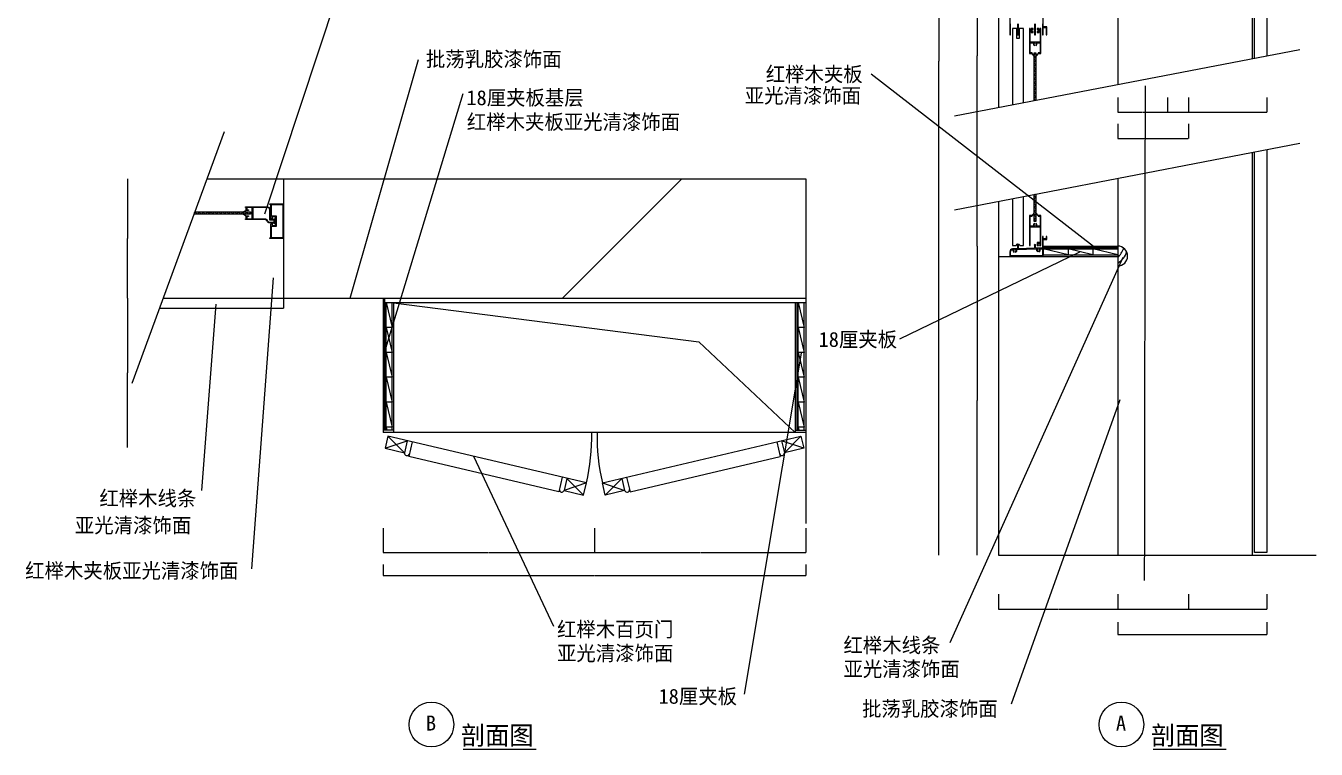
# Model space of a CAD drawing. Header units: metres. Extents: x 99 to 7160, y 560 to 9403.
# Drawn here: x 99 to 7018, y 560 to 4437 of the extents above; entities that cross this region are included whole.
import ezdxf

# ---------------------------------------------------------------- set-up
doc = ezdxf.new("R2010")
doc.units = ezdxf.units.M
for name, color, linetype in [('2', 2, 'Continuous'), ('3', 3, 'Continuous'), ('4', 4, 'Continuous'), ('7', 7, 'Continuous'), ('BH', 3, 'Continuous'), ('DIM', 3, 'Continuous'), ('TEXT', 3, 'Continuous')]:
    doc.layers.add(name, color=color, linetype=linetype)
doc.dimstyles.get("Standard").update_dxf_attribs({"dimtxt": 2.5, "dimasz": 2.5, "dimexe": 1.25, "dimexo": 0.625, "dimtad": 1, "dimcen": 2.5, "dimazin": 3, "dimtfac": 1, "dimtmove": 0, "dimatfit": 3})

# ---------------------------------------------------------------- blocks, each defined once
blk = doc.blocks.new('BH2')
at = {"layer": 'BH'}
blk.add_lwpolyline([(0, 32), (5, 28), (0, 24), (5, 20), (0, 16), (5, 12), (0, 8), (5, 4), (0, 0)], dxfattribs=at)
blk = doc.blocks.new('BH1')
at = {"layer": 'BH'}
for p, q in [((3, 0), (3, 100)), ((15, 0), (15, 100))]:
    blk.add_line(p, q, dxfattribs=at)
blk.add_lwpolyline([(15, 100), (3, 50), (15, 50), (3, 0), (15, 0)], dxfattribs=at)
blk = doc.blocks.new('*D1')
for p, q in [((4994.18, 6896.11), (4994.18, 4248.27)), ((4993.93, 4248.27), (4993.68, 4248.27)), ((4994.18, 1600.43), (4994.18, 4248.27)), ((4994.18, 4248.27), (4994.18, 4248.27)), ((4994.43, 4248.27), (4994.68, 4248.27))]:
    blk.add_line(p, q)
at = {"layer": 'Defpoints'}
for p in [(4994.18, 6896.11), (4994.18, 4248.27), (4994.18, 1600.43)]:
    blk.add_point(p, dxfattribs=at)
at = {"layer": 'DIM', "insert": (4994.18, 4249.395), "char_height": 1, "attachment_point": 5}
blk.add_mtext('2800', dxfattribs=at)
blk = doc.blocks.new('*D5')
for p, q in [((2014.36, 1549.82), (2014.36, 1490.59)), ((4281.02, 1549.82), (4281.02, 1490.59)), ((2014.61, 1490.59), (3145.69, 1490.59)), ((3149.69, 1490.59), (4280.77, 1490.59))]:
    blk.add_line(p, q)
at = {"layer": 'Defpoints'}
for p in [(2014.36, 1549.82), (4281.02, 1549.82), (2014.36, 1490.59)]:
    blk.add_point(p, dxfattribs=at)
at = {"layer": 'DIM', "insert": (3147.69, 1490.59), "char_height": 1, "attachment_point": 5}
blk.add_mtext('850 ', dxfattribs=at)
blk = doc.blocks.new('*D7')
for p, q in [((2014.36, 1744.89), (2014.36, 1613.32)), ((3147.69, 1744.89), (3147.69, 1613.32)), ((2014.61, 1613.32), (2579.525, 1613.32)), ((2582.525, 1613.32), (3147.44, 1613.32))]:
    blk.add_line(p, q)
at = {"layer": 'Defpoints'}
for p in [(2014.36, 1744.89), (3147.69, 1744.89), (2014.36, 1613.32)]:
    blk.add_point(p, dxfattribs=at)
at = {"layer": 'DIM', "insert": (2581.025, 1613.32), "char_height": 1, "attachment_point": 5}
blk.add_mtext('425', dxfattribs=at)
blk = doc.blocks.new('*D9')
for p, q in [((643.5, 2977.01), (643.5, 2577.01)), ((643.25, 2577.01), (643, 2577.01)), ((643.5, 2177.01), (643.5, 2577.01)), ((643.5, 2577.01), (643.5, 2577.01)), ((643.75, 2577.01), (644, 2577.01))]:
    blk.add_line(p, q)
at = {"layer": 'Defpoints'}
for p in [(643.5, 2977.01), (643.5, 2577.01), (643.5, 2177.01)]:
    blk.add_point(p, dxfattribs=at)
at = {"layer": 'DIM', "insert": (643.5, 2578.135), "char_height": 1, "attachment_point": 5}
blk.add_mtext('300', dxfattribs=at)
blk = doc.blocks.new('*D10')
for p, q in [((643.5, 3617.01), (643.5, 3297.01)), ((643.25, 3297.01), (643, 3297.01)), ((643.5, 2977.01), (643.5, 3297.01)), ((643.5, 3297.01), (643.5, 3297.01)), ((643.75, 3297.01), (644, 3297.01))]:
    blk.add_line(p, q)
at = {"layer": 'Defpoints'}
for p in [(643.5, 3617.01), (643.5, 3297.01), (643.5, 2977.01)]:
    blk.add_point(p, dxfattribs=at)
at = {"layer": 'DIM', "insert": (643.5, 3298.135), "char_height": 1, "attachment_point": 5}
blk.add_mtext('240', dxfattribs=at)
blk = doc.blocks.new('*D13')
for p, q in [((3147.69, 1744.89), (3147.69, 1613.32)), ((4281.02, 1744.89), (4281.02, 1613.32)), ((3147.94, 1613.32), (3712.855, 1613.32)), ((3715.855, 1613.32), (4280.77, 1613.32))]:
    blk.add_line(p, q)
at = {"layer": 'Defpoints'}
for p in [(3147.69, 1744.89), (4281.02, 1744.89), (3147.69, 1613.32)]:
    blk.add_point(p, dxfattribs=at)
at = {"layer": 'DIM', "insert": (3714.355, 1613.32), "char_height": 1, "attachment_point": 5}
blk.add_mtext('425', dxfattribs=at)
blk = doc.blocks.new('*D18')
for p, q in [((5954.22, 3911.57), (5954.22, 3833.19)), ((6332.89, 3911.57), (6332.89, 3833.19)), ((5954.47, 3833.19), (6142.055, 3833.19)), ((6145.055, 3833.19), (6332.64, 3833.19))]:
    blk.add_line(p, q)
at = {"layer": 'Defpoints'}
for p in [(5954.22, 3911.57), (6332.89, 3911.57), (5954.22, 3833.19)]:
    blk.add_point(p, dxfattribs=at)
at = {"layer": 'DIM', "insert": (6143.555, 3833.19), "char_height": 1, "attachment_point": 5}
blk.add_mtext('142', dxfattribs=at)
blk = doc.blocks.new('*D19')
for p, q in [((5199.67, 5296.11), (5199.67, 4276.27)), ((5199.42, 4276.27), (5199.17, 4276.27)), ((5199.67, 3256.43), (5199.67, 4276.27)), ((5199.67, 4276.27), (5199.67, 4276.27)), ((5199.92, 4276.27), (5200.17, 4276.27))]:
    blk.add_line(p, q)
at = {"layer": 'Defpoints'}
for p in [(5199.67, 5296.11), (5199.67, 4276.27), (5199.67, 3256.43)]:
    blk.add_point(p, dxfattribs=at)
at = {"layer": 'DIM', "insert": (5199.67, 4277.395), "char_height": 1, "attachment_point": 5}
blk.add_mtext('1579', dxfattribs=at)
blk = doc.blocks.new('*D20')
for p, q in [((5314.22, 1391.16), (5314.22, 1310.64)), ((5954.22, 1391.16), (5954.22, 1310.64)), ((5314.47, 1310.64), (5632.72, 1310.64)), ((5635.72, 1310.64), (5953.97, 1310.64))]:
    blk.add_line(p, q)
at = {"layer": 'Defpoints'}
for p in [(5314.22, 1391.16), (5954.22, 1391.16), (5314.22, 1310.64)]:
    blk.add_point(p, dxfattribs=at)
at = {"layer": 'DIM', "insert": (5634.22, 1310.64), "char_height": 1, "attachment_point": 5}
blk.add_mtext('240', dxfattribs=at)
blk = doc.blocks.new('*D21')
for p, q in [((5199.67, 3256.43), (5199.67, 2428.43)), ((5199.42, 2428.43), (5199.17, 2428.43)), ((5199.67, 1600.43), (5199.67, 2428.43)), ((5199.67, 2428.43), (5199.67, 2428.43)), ((5199.92, 2428.43), (5200.17, 2428.43))]:
    blk.add_line(p, q)
at = {"layer": 'Defpoints'}
for p in [(5199.67, 3256.43), (5199.67, 2428.43), (5199.67, 1600.43)]:
    blk.add_point(p, dxfattribs=at)
at = {"layer": 'DIM', "insert": (5199.67, 2429.555), "char_height": 1, "attachment_point": 5}
blk.add_mtext('621', dxfattribs=at)
blk = doc.blocks.new('*D22')
for p, q in [((5954.22, 1241.31), (5954.22, 1175.44)), ((6754.22, 1241.31), (6754.22, 1175.44)), ((5954.47, 1175.44), (6352.72, 1175.44)), ((6355.72, 1175.44), (6753.97, 1175.44))]:
    blk.add_line(p, q)
at = {"layer": 'Defpoints'}
for p in [(5954.22, 1241.31), (6754.22, 1241.31), (5954.22, 1175.44)]:
    blk.add_point(p, dxfattribs=at)
at = {"layer": 'DIM', "insert": (6354.22, 1175.44), "char_height": 1, "attachment_point": 5}
blk.add_mtext('300', dxfattribs=at)
blk = doc.blocks.new('*D23')
for p, q in [((6332.89, 1391.16), (6332.89, 1310.64)), ((6754.22, 1391.16), (6754.22, 1310.64)), ((6333.14, 1310.64), (6542.055, 1310.64)), ((6545.055, 1310.64), (6753.97, 1310.64))]:
    blk.add_line(p, q)
at = {"layer": 'Defpoints'}
for p in [(6332.89, 1391.16), (6754.22, 1391.16), (6332.89, 1310.64)]:
    blk.add_point(p, dxfattribs=at)
at = {"layer": 'DIM', "insert": (6543.555, 1310.64), "char_height": 1, "attachment_point": 5}
blk.add_mtext('158', dxfattribs=at)
blk = doc.blocks.new('*D24')
for p, q in [((5954.22, 1391.16), (5954.22, 1310.64)), ((6332.89, 1391.16), (6332.89, 1310.64)), ((5954.47, 1310.64), (6142.055, 1310.64)), ((6145.055, 1310.64), (6332.64, 1310.64))]:
    blk.add_line(p, q)
at = {"layer": 'Defpoints'}
for p in [(5954.22, 1391.16), (6332.89, 1391.16), (5954.22, 1310.64)]:
    blk.add_point(p, dxfattribs=at)
at = {"layer": 'DIM', "insert": (6143.555, 1310.64), "char_height": 1, "attachment_point": 5}
blk.add_mtext('142', dxfattribs=at)
blk = doc.blocks.new('*D28')
for p, q in [((6332.89, 4053.4), (6332.89, 3975.07)), ((6754.22, 4053.4), (6754.22, 3975.07)), ((6333.14, 3975.07), (6542.055, 3975.07)), ((6545.055, 3975.07), (6753.97, 3975.07))]:
    blk.add_line(p, q)
at = {"layer": 'Defpoints'}
for p in [(6332.89, 4053.4), (6754.22, 4053.4), (6332.89, 3975.07)]:
    blk.add_point(p, dxfattribs=at)
at = {"layer": 'DIM', "insert": (6543.555, 3975.07), "char_height": 1, "attachment_point": 5}
blk.add_mtext('158', dxfattribs=at)
blk = doc.blocks.new('*D29')
for p, q in [((6220.89, 4053.4), (6220.89, 3975.07)), ((6332.89, 4053.4), (6332.89, 3975.07)), ((6221.14, 3975.07), (6275.89, 3975.07)), ((6277.89, 3975.07), (6332.64, 3975.07))]:
    blk.add_line(p, q)
at = {"layer": 'Defpoints'}
for p in [(6220.89, 4053.4), (6332.89, 4053.4), (6220.89, 3975.07)]:
    blk.add_point(p, dxfattribs=at)
at = {"layer": 'DIM', "insert": (6276.89, 3975.07), "char_height": 1, "attachment_point": 5}
blk.add_mtext('42', dxfattribs=at)
blk = doc.blocks.new('*D30')
for p, q in [((5954.22, 4053.4), (5954.22, 3975.07)), ((6220.89, 4053.4), (6220.89, 3975.07)), ((5954.47, 3975.07), (6086.055, 3975.07)), ((6089.055, 3975.07), (6220.64, 3975.07))]:
    blk.add_line(p, q)
at = {"layer": 'Defpoints'}
for p in [(5954.22, 4053.4), (6220.89, 4053.4), (5954.22, 3975.07)]:
    blk.add_point(p, dxfattribs=at)
at = {"layer": 'DIM', "insert": (6087.555, 3975.07), "char_height": 1, "attachment_point": 5}
blk.add_mtext('100', dxfattribs=at)

msp = doc.modelspace()

# ---------------------------------------------------------------- hatches: boundary and pattern name
at = {"layer": 'BH'}
h = msp.add_hatch(dxfattribs=at)
h.set_pattern_fill('ANSI31', scale=1000)
h.paths.add_polyline_path([(1481.02, 3617.01), (1481.02, 2977.01), (4281.02, 2977.01), (4281.02, 3617.01)])
h = msp.add_hatch(dxfattribs=at)
h.set_pattern_fill('ANSI31', scale=1000)
h.paths.add_polyline_path([(5314.22, 1600.43), (5954.22, 1600.43), (5954.22, 3200.43), (5314.22, 3200.43)])

# ---------------------------------------------------------------- linework, layer by layer
at = {"layer": '2'}
for p, q in [((5314.22, 6896.11), (5314.22, 3999.03)), ((5954.22, 6896.11), (5954.22, 4122.52)), ((1068.99, 3617.01), (1481.02, 3617.01)), ((1481.02, 3617.01), (4281.02, 3617.01)), ((1481.02, 3617.01), (1481.02, 2977.01)), ((4281.02, 3617.01), (4281.02, 1769.59)), ((5954.22, 3619.09), (5954.22, 1600.43)), ((5314.22, 3495.6), (5314.22, 1600.43)), ((1481.02, 2977.01), (4281.02, 2977.01)), ((5314.22, 1600.43), (7018.43, 1600.43))]:
    msp.add_line(p, q, dxfattribs=at)
at = {"layer": '3'}
for p, q in [((5503.82, 4275.43), (5495.2, 4288.76)), ((5527.2, 4288.76), (5517.15, 4275.43)), ((1280.17, 3447.51), (1266.84, 3440.13)), ((1266.84, 3426.8), (1280.17, 3418.17)), ((5503.82, 3433.13), (5495.2, 3419.8)), ((5527.2, 3419.8), (5517.15, 3433.13)), ((834.56, 2977.01), (1481.02, 2977.01)), ((2040.31, 2237.56), (2128.84, 2148.2)), ((4255.07, 2237.56), (4166.54, 2148.2)), ((2025.02, 2172.67), (2144.13, 2213.09)), ((2144.13, 2213.09), (2128.84, 2148.2)), ((2144.13, 2213.09), (2128.84, 2148.2)), ((2170.09, 2206.97), (2151.74, 2129.1)), ((4125.29, 2206.97), (4143.64, 2129.1)), ((4270.36, 2172.67), (4151.25, 2213.09)), ((4151.25, 2213.09), (4166.54, 2148.2)), ((2974.71, 2017.32), (2956.35, 1939.45)), ((3000.66, 2011.2), (2985.37, 1946.31)), ((3089.19, 1921.84), (3000.66, 2011.2)), ((3206.19, 1921.84), (3294.72, 2011.2)), ((3294.72, 2011.2), (3310.01, 1946.31)), ((3320.67, 2017.32), (3339.02, 1939.45)), ((3104.49, 1986.73), (2985.37, 1946.31)), ((3190.89, 1986.73), (3310.01, 1946.31))]:
    msp.add_line(p, q, dxfattribs=at)
for points in [[(6687.56, 4264.02), (6687.56, 5282.78), (6754.22, 5282.78), (6754.22, 4276.88)], [(6754.22, 3773.45), (6754.22, 1613.76), (6687.56, 1613.76), (6687.56, 3760.59)]]:
    msp.add_lwpolyline(points, dxfattribs=at)
msp.add_lwpolyline([(1431.11, 3384.57), (1431.11, 3395.77), (1407.11, 3395.77), (1407.11, 3450.71, 0.41), (1395.37, 3462.44), (1315.91, 3462.44), (1315.91, 3403.24), (1379.06, 3403.24, -0.27), (1393.06, 3394.98), (1395.31, 3390.91, 0.27), (1406.05, 3384.57)], format="xyb", close=True, dxfattribs=at)
msp.add_lwpolyline([(1415.42, 3417.01), (1415.42, 3479.94), (1477.29, 3479.94), (1477.29, 3300.74), (1415.42, 3300.74), (1415.42, 3363.68), (1442.09, 3363.68), (1442.09, 3417.01)], close=True, dxfattribs=at)
msp.add_lwpolyline([(5410.59, 3237.74), (5520.54, 3241.02, 0.5), (5525.13, 3226.22), (5525.13, 3230.38, -3.3), (5531.8, 3230.38), (5531.8, 3226.22, 0.51), (5536.04, 3241.48), (5550.49, 3241.91), (5550.49, 3204.16), (5379.29, 3204.16), (5379.29, 3226.45, -0.41), (5389.64, 3237.11), (5394.98, 3237.27, 0.49), (5399.62, 3222.55), (5399.62, 3226.71, -3.3), (5406.29, 3226.71), (5406.29, 3222.55, 0.51), (5410.59, 3237.74)], format="xyb", dxfattribs=at)
for centre, start, end in [((2040.31, 2237.56), 346.74, 1.01), ((4255.07, 2237.56), 178.99, 193.26)]:
    msp.add_arc(centre, 1093.33, start, end, dxfattribs=at)
at = {"layer": '4'}
for p, q in [((5554.22, 3256.43), (5954.22, 3256.43)), ((5314.22, 3200.43), (5954.22, 3200.43)), ((1481.02, 2977.01), (1481.02, 2923.68)), ((2014.36, 2977.01), (2014.36, 2257.01)), ((815.03, 2923.68), (1481.02, 2923.68)), ((4281.02, 2953.01), (2022.36, 2953.01)), ((2070.36, 2953.01), (2070.36, 2257.01)), ((4225.02, 2953.01), (4225.02, 2257.01)), ((2070.36, 2270.34), (2014.36, 2270.34)), ((4281.02, 2257.01), (2014.36, 2257.01)), ((4225.02, 2270.34), (4281.02, 2270.34)), ((2956.35, 1939.45), (2151.74, 2129.1)), ((3339.02, 1939.45), (4143.64, 2129.1))]:
    msp.add_line(p, q, dxfattribs=at)
for points in [[(6754.22, 6629.45), (6754.22, 5296.11), (6674.22, 5296.11), (6674.22, 4261.45)], [(6674.22, 3758.01), (6674.22, 1600.43)], [(2985.37, 1946.31), (3089.19, 1921.84), (3104.49, 1986.73), (2040.31, 2237.56), (2025.02, 2172.67), (2128.84, 2148.2)], [(3310.01, 1946.31), (3206.19, 1921.84), (3190.89, 1986.73), (4255.07, 2237.56), (4270.36, 2172.67), (4166.54, 2148.2)]]:
    msp.add_lwpolyline(points, dxfattribs=at)
for centre, radius, start, end in [((5953.9, 3203.09), 53.33, 270.34, 89.66), ((2142.17, 2146.63), 13.42, 173.28, 340.2), ((4153.21, 2146.63), 13.42, 199.8, 6.72), ((2972.74, 1950.86), 13.42, 173.28, 340.2), ((3322.64, 1950.86), 13.42, 199.8, 6.72)]:
    msp.add_arc(centre, radius, start, end, dxfattribs=at)
at = {"layer": '7'}
for p, q in [((5554.22, 3248.43), (5954.22, 3248.43)), ((2022.36, 2977.01), (2022.36, 2270.34)), ((4233.02, 2953.01), (4233.02, 2270.34))]:
    msp.add_line(p, q, dxfattribs=at)
for points in [[(5375.56, 4496.11), (5375.56, 4389.45), (5379.29, 4389.45), (5379.29, 4448.11)], [(5417.42, 4448.11), (5417.42, 4389.45), (5421.16, 4389.45), (5421.16, 4448.11)], [(5508.62, 4448.11), (5508.62, 4389.45), (5512.36, 4389.45), (5512.36, 4448.11)], [(5550.49, 4448.11), (5550.49, 4389.45), (5554.22, 4389.45), (5554.22, 4428.38), (5570.76, 4428.38), (5570.76, 4389.45), (5574.49, 4389.45), (5574.49, 4432.11), (5554.22, 4432.11), (5554.22, 4496.11)], [(5449.24, 4025.08), (5449.24, 4422.1), (5425.9, 4422.1), (5425.9, 4368.76), (5412.57, 4368.76), (5412.57, 4422.1), (5389.24, 4422.1), (5389.24, 4013.51)], [(5517.15, 4038.19), (5517.15, 4291.09), (5503.82, 4291.09), (5503.82, 4035.62)], [(5503.82, 3532.18), (5503.82, 3390.07), (5517.15, 3390.07), (5517.15, 3534.76)], [(1004.2, 3440.13), (1302.77, 3440.13), (1302.77, 3426.8), (999.32, 3426.8)]]:
    msp.add_lwpolyline(points, dxfattribs=at)
for points in [[(5529.46, 4418.36), (5529.46, 4404.5), (5525.73, 4404.5), (5525.73, 4406.1), (5522, 4406.1), (5522, 4400.76), (5533.2, 4400.76), (5533.2, 4409.56), (5537.46, 4409.56), (5537.46, 4348.76), (5484.93, 4348.76), (5484.93, 4409.56), (5489.2, 4409.56), (5489.2, 4400.76), (5500.4, 4400.76), (5500.4, 4406.1), (5496.66, 4406.1), (5496.66, 4404.5), (5492.93, 4404.5), (5492.93, 4418.36), (5496.66, 4418.36), (5496.66, 4416.76), (5500.4, 4416.76), (5500.4, 4422.1), (5489.2, 4422.1), (5489.2, 4413.3), (5484.93, 4413.3), (5484.93, 4422.1), (5481.2, 4422.1), (5481.2, 4288.76), (5495.2, 4288.76), (5495.2, 4292.5), (5484.93, 4292.5), (5484.93, 4345.03), (5503.53, 4345.03, 0.51), (5507.86, 4329.89), (5507.86, 4334.04, -3.3), (5514.53, 4334.04), (5514.53, 4329.89, 0.51), (5518.86, 4345.03), (5537.46, 4345.03), (5537.46, 4292.5), (5527.2, 4292.5), (5527.2, 4288.76), (5541.2, 4288.76), (5541.2, 4422.1), (5537.46, 4422.1), (5537.46, 4413.3), (5533.2, 4413.3), (5533.2, 4422.1), (5522, 4422.1), (5522, 4416.76), (5525.73, 4416.76), (5525.73, 4418.36), (5529.46, 4418.36), (5529.46, 4413.3)], [(5389.24, 3510.07), (5389.24, 3259.92), (5409.9, 3259.92, -0.92), (5428.57, 3259.92), (5449.24, 3259.92), (5449.24, 3521.65)]]:
    msp.add_lwpolyline(points, format="xyb", dxfattribs=at)
for points in [[(1292.17, 3451.24), (1292.17, 3447.51), (1280.17, 3447.51), (1280.17, 3462.44), (1277.51, 3462.44), (1277.51, 3466.17), (1394.84, 3466.17, -0.41), (1410.84, 3450.17), (1410.84, 3399.51), (1434.84, 3399.51), (1434.84, 3380.84), (1406.05, 3380.84, -0.27), (1392.05, 3389.1), (1389.8, 3393.17, 0.27), (1379.06, 3399.51), (1277.51, 3399.51), (1277.51, 3403.24), (1280.17, 3403.24), (1280.17, 3418.17), (1292.17, 3418.17), (1292.17, 3414.44), (1283.91, 3414.44), (1283.91, 3403.24), (1312.17, 3403.24), (1312.17, 3462.44), (1283.91, 3462.44), (1283.91, 3451.24)], [(5484.93, 3416.19), (5495.2, 3416.19), (5495.2, 3419.92), (5481.2, 3419.92), (5481.2, 3259.92), (5484.93, 3259.92), (5484.93, 3359.92), (5537.46, 3359.92), (5537.46, 3275.92), (5522, 3275.92), (5522, 3259.92), (5528.92, 3259.92), (5528.92, 3263.66), (5525.73, 3263.66), (5525.73, 3272.19), (5537.46, 3272.19), (5537.46, 3263.66), (5534.26, 3263.66), (5534.26, 3259.92), (5541.2, 3259.92), (5541.2, 3419.92), (5527.2, 3419.92), (5527.2, 3416.19), (5537.46, 3416.19), (5537.46, 3363.66), (5518.86, 3363.66, 0.51), (5514.53, 3378.8), (5514.53, 3374.65, -3.3), (5507.86, 3374.65), (5507.86, 3378.8, 0.51), (5503.53, 3363.66), (5484.93, 3363.66)], [(5389.53, 3240.84, 0.41), (5375.56, 3226.45), (5375.56, 3200.43), (5554.22, 3200.43), (5554.22, 3291.09), (5574.49, 3291.09), (5574.49, 3307.09), (5570.76, 3307.09), (5570.76, 3294.83), (5554.22, 3294.83), (5554.22, 3307.09), (5550.49, 3307.09), (5550.49, 3245.65), (5512.36, 3244.49), (5512.36, 3257.56, 3.73), (5508.62, 3257.56), (5508.62, 3244.38), (5421.16, 3241.79), (5421.16, 3257.56, 3.73), (5417.42, 3257.56), (5417.42, 3241.68)]]:
    msp.add_lwpolyline(points, format="xyb", close=True, dxfattribs=at)
msp.add_lwpolyline([(1438.36, 3413.28), (1419.16, 3413.28), (1419.16, 3405.01), (1422.62, 3405.01), (1422.62, 3401.28), (1415.42, 3401.28), (1415.42, 3405.01), (1411.69, 3405.01), (1411.69, 3479.94), (1406.36, 3479.94), (1406.36, 3483.68), (1481.02, 3483.68), (1481.02, 3297.01), (1406.36, 3297.01), (1406.36, 3300.74), (1411.69, 3300.74), (1411.69, 3375.68), (1415.42, 3375.68), (1415.42, 3379.41), (1422.62, 3379.41), (1422.62, 3375.68), (1419.16, 3375.68), (1419.16, 3367.41), (1438.36, 3367.41), (1438.36, 3375.68), (1434.89, 3375.68), (1434.89, 3379.41), (1438.36, 3379.41), (1438.36, 3401.28), (1434.89, 3401.28), (1434.89, 3405.01), (1438.36, 3405.01)], close=True, dxfattribs=at)
msp.add_arc((7598991.9, -9136.88), 7592902.64, 179.9, 179.92, dxfattribs=at)
at = {"layer": 'BH'}
for p, q in [((5820.89, 3240.98), (5954.22, 3240.98)), ((5820.89, 3208.98), (5954.22, 3208.98)), ((2030.36, 2270.34), (2030.36, 2286.34)), ((2062.36, 2270.34), (2062.36, 2286.34)), ((4241.02, 2270.34), (4241.02, 2286.34)), ((4273.02, 2270.34), (4273.02, 2286.34))]:
    msp.add_line(p, q, dxfattribs=at)
for points in [[(5517.15, 4120.42), (5503.82, 4109.76), (5517.15, 4099.09), (5503.82, 4088.42), (5517.15, 4077.76), (5503.82, 4067.09), (5517.15, 4056.42), (5503.82, 4045.76), (5514.03, 4037.59)], [(5509.5, 3533.28), (5503.82, 3528.74), (5517.15, 3518.07), (5503.82, 3507.4), (5517.15, 3496.74), (5503.82, 3486.07), (5517.15, 3475.4)], [(1070.43, 3440.13), (1059.76, 3426.8), (1049.1, 3440.13), (1038.43, 3426.8), (1027.76, 3440.13), (1017.1, 3426.8), (1006.43, 3440.13), (1002.32, 3434.99)], [(1302.77, 3437.21), (1294.43, 3426.8), (1283.76, 3440.13), (1273.1, 3426.8), (1262.43, 3440.13), (1251.76, 3426.8), (1241.1, 3440.13)], [(5954.22, 3240.98), (5954.22, 3208.98), (5820.89, 3240.98), (5820.89, 3208.98)], [(2030.36, 2286.34), (2034.2, 2270.34)], [(4241.02, 2286.34), (4244.86, 2270.34)]]:
    msp.add_lwpolyline(points, dxfattribs=at)
for centre, radius, start, end in [((5913.83, 3247.77), 90.54, 296.77, 346.46), ((5822.28, 3314.46), 178.78, 317.87, 336.86)]:
    msp.add_arc(centre, radius, start, end, dxfattribs=at)
at = {"layer": 'DIM'}
for p, q in [((5079.31, 3953.71), (6930.55, 4310.91)), ((1161.5, 3869.57), (667.45, 2520.77)), ((5079.31, 3450.27), (6930.55, 3807.47))]:
    msp.add_line(p, q, dxfattribs=at)
msp.add_lwpolyline([(2070.36, 2953.01), (3707.97, 2743.95), (4225.02, 2257.01)], dxfattribs=at)
at = {"layer": 'TEXT'}
for p, q in [((2443.96, 560.01), (2835.79, 560.01)), ((6144.18, 560.01), (6536.01, 560.01))]:
    msp.add_line(p, q, dxfattribs=at)
for centre in [(2273.59, 692.02), (5973.8, 692.02)]:
    msp.add_circle(centre, 120, dxfattribs=at)

# ---------------------------------------------------------------- block references
at = {"layer": '3', "xscale": -2.67, "yscale": 2.67, "zscale": 2.67}
for name, p in [('BH2', (5517.15, 4205.76)), ('BH1', (2070.36, 2686.34)), ('BH1', (4281.02, 2686.34)), ('BH1', (2070.36, 2419.68)), ('BH1', (4281.02, 2419.68)), ('BH1', (2070.36, 2286.34)), ('BH1', (4281.02, 2286.34))]:
    msp.add_blockref(name, p, dxfattribs=at)
at = {"layer": '3', "yscale": 2.67, "zscale": 2.67}
for name, p, xscale, rotation in [('BH2', (5517.15, 4205.76), 2.67, 180), ('BH2', (5517.15, 3475.4), 2.67, 180), ('BH2', (1155.76, 3440.13), -2.67, 90), ('BH2', (1241.1, 3440.13), -2.67, 90), ('BH1', (5554.22, 3248.98), 2.67, 270)]:
    msp.add_blockref(name, p, dxfattribs=dict(at, xscale=xscale, rotation=rotation))

# ---------------------------------------------------------------- texts
at = {"layer": 'TEXT'}
for s, height, p in [('批荡乳胶漆饰面', 80, (2244.16, 4218.41)), ('红榉木夹板', 80, (4066.49, 4137.98)), ('18厘夹板基层', 80, (2461.27, 4011.72)), ('亚光清漆饰面', 80, (3953.87, 4023.02)), ('红榉木夹板亚光清漆饰面', 80, (2463.48, 3881.86)), ('18厘夹板', 80, (4350.15, 2716.28)), ('红榉木线条', 80, (493.18, 1864.63)), ('亚光清漆饰面', 80, (361.94, 1719.37)), ('红榉木夹板亚光清漆饰面', 80, (95.06, 1476.45)), ('红榉木百页门', 80, (2947.23, 1162.18)), ('亚光清漆饰面', 80, (2947.23, 1034.4)), ('红榉木线条', 80, (4483.36, 1077.38)), ('亚光清漆饰面', 80, (4483.36, 949.61)), ('18厘夹板', 80, (3491.76, 803.51)), ('批荡乳胶漆饰面', 80, (4582.79, 736.63)), ('B', 80, (2244.33, 659.84)), ('剖面图', 100, (2431.7, 583.92)), ('A', 80, (5944.54, 659.84)), ('剖面图', 100, (6131.91, 583.92))]:
    msp.add_text(s, height=height, dxfattribs=at).set_placement(p)

# ---------------------------------------------------------------- dimensions: what is measured, and where the dimension line sits
at = {"layer": 'DIM'}
for base, p1, p2, text, picture, middle in [((4994.18, 4248.27), (4994.18, 6896.11), (4994.18, 1600.43), '2800', '*D1', (4994.18, 4249.395)), ((5199.67, 4276.27), (5199.67, 5296.11), (5199.67, 3256.43), '1579', '*D19', (5199.67, 4277.395)), ((5954.22, 3975.07), (5954.22, 4053.4), (6220.89, 4053.4), '100', '*D30', (6087.555, 3975.07)), ((6220.89, 3975.07), (6220.89, 4053.4), (6332.89, 4053.4), '42', '*D29', (6276.89, 3975.07)), ((6332.89, 3975.07), (6332.89, 4053.4), (6754.22, 4053.4), '158', '*D28', (6543.555, 3975.07)), ((5954.22, 3833.19), (5954.22, 3911.57), (6332.89, 3911.57), '142', '*D18', (6143.555, 3833.19)), ((643.5, 3297.01), (643.5, 3617.01), (643.5, 2977.01), '240', '*D10', (643.5, 3298.135)), ((5199.67, 2428.43), (5199.67, 3256.43), (5199.67, 1600.43), '621', '*D21', (5199.67, 2429.555)), ((643.5, 2577.01), (643.5, 2977.01), (643.5, 2177.01), '300', '*D9', (643.5, 2578.135)), ((2014.36, 1613.32), (2014.36, 1744.89), (3147.69, 1744.89), '425', '*D7', (2581.025, 1613.32)), ((3147.69, 1613.32), (3147.69, 1744.89), (4281.02, 1744.89), '425', '*D13', (3714.355, 1613.32)), ((2014.36, 1490.59), (2014.36, 1549.82), (4281.02, 1549.82), '850 ', '*D5', (3147.69, 1490.59)), ((5314.22, 1310.64), (5314.22, 1391.16), (5954.22, 1391.16), '240', '*D20', (5634.22, 1310.64)), ((5954.22, 1310.64), (5954.22, 1391.16), (6332.89, 1391.16), '142', '*D24', (6143.555, 1310.64)), ((6332.89, 1310.64), (6332.89, 1391.16), (6754.22, 1391.16), '158', '*D23', (6543.555, 1310.64)), ((5954.22, 1175.44), (5954.22, 1241.31), (6754.22, 1241.31), '300', '*D22', (6354.22, 1175.44))]:
    dim = msp.add_linear_dim(base=base, p1=p1, p2=p2, text=text, dimstyle='Standard', dxfattribs=at)
    dim.commit()
    dim.dimension.update_dxf_attribs({"geometry": picture, "text_midpoint": middle})

# ---------------------------------------------------------------- leaders
at = {"layer": '3'}
msp.add_leader([(1838.25, 2978), (2204.48, 4255.98)], dimstyle='Standard', dxfattribs=at)
at = {"layer": 'DIM'}
for points in [[(1380.77, 3429.75), (1771.45, 4612.17)], [(5823.47, 3253.62), (4631.34, 4177.87)], [(2016.12, 2668.04), (2444.6, 4074.18)], [(5749.34, 3223.44), (4784.1, 2756.86)], [(5981.37, 3195.66), (5053.01, 1130.47)], [(1425.08, 3086.58), (1308.18, 1526.5)], [(1117.88, 2944.88), (1041.07, 1947.08)], [(4255.73, 2682.49), (3950.28, 854.15)], [(5965.47, 2431.69), (5382.65, 801.34)], [(2499.03, 2131.24), (2928, 1219.31)]]:
    msp.add_leader(points, dimstyle='Standard', dxfattribs=at)

doc.saveas('drawing.dxf')
